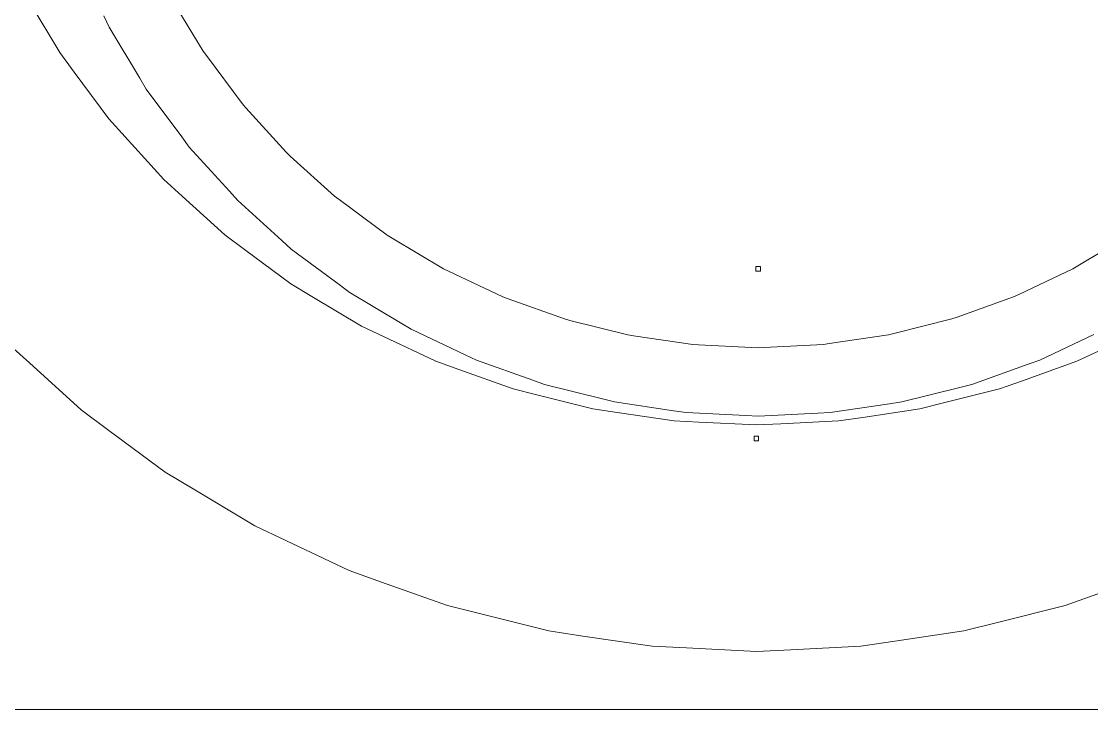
# Model space of a CAD drawing. Header units: centimetres. Extents: x -214 to 137, y -175 to 4.
# Drawn here: x 70.19 to 83.69, y -175.16 to -166.48 of the extents above; entities that cross this region are included whole.
import ezdxf

# ---------------------------------------------------------------- set-up
doc = ezdxf.new("R2010")
doc.units = ezdxf.units.CM
doc.header["$MEASUREMENT"] = 0
doc.layers.add('layer 1', color=7, linetype='Continuous')

msp = doc.modelspace()

# ---------------------------------------------------------------- linework, layer by layer
at = {"layer": 'layer 1', "color": 5, "lineweight": 9}
for points in [[(70.67055, -166.87291), (70.67055, -166.87291), (70.29583, -166.24772), (70.29583, -166.24772)], [(71.22605, -166.40723), (71.22605, -166.40723), (71.29352, -166.5499), (71.29352, -166.5499)], [(71.22605, -166.40723), (71.22605, -166.40723), (71.29352, -166.5499), (71.29352, -166.5499)], [(71.22605, -166.40723), (71.22605, -166.40723), (71.29352, -166.5499), (71.29352, -166.5499)], [(71.22605, -166.40723), (71.22605, -166.40723), (71.29352, -166.5499), (71.29352, -166.5499)], [(71.22605, -166.40723), (71.22605, -166.40723), (71.29352, -166.5499), (71.29352, -166.5499)], [(71.29352, -166.5499), (71.29352, -166.5499), (71.68097, -167.19632), (71.68097, -167.19632)], [(71.29352, -166.5499), (71.29352, -166.5499), (71.68097, -167.19632), (71.68097, -167.19632)], [(71.29352, -166.5499), (71.29352, -166.5499), (71.68097, -167.19632), (71.68097, -167.19632)], [(71.29352, -166.5499), (71.29352, -166.5499), (71.68097, -167.19632), (71.68097, -167.19632)], [(71.29352, -166.5499), (71.29352, -166.5499), (71.68097, -167.19632), (71.68097, -167.19632)], [(70.85446, -167.12088), (70.85446, -167.12088), (70.67055, -166.87291), (70.67055, -166.87291)], [(71.28866, -167.70633), (71.28866, -167.70633), (70.85446, -167.12088), (70.85446, -167.12088)], [(71.68097, -167.19632), (71.68097, -167.19632), (71.7621, -167.33168), (71.7621, -167.33168)], [(71.68097, -167.19632), (71.68097, -167.19632), (71.7621, -167.33168), (71.7621, -167.33168)], [(71.68097, -167.19632), (71.68097, -167.19632), (71.7621, -167.33168), (71.7621, -167.33168)], [(71.68097, -167.19632), (71.68097, -167.19632), (71.7621, -167.33168), (71.7621, -167.33168)], [(71.68097, -167.19632), (71.68097, -167.19632), (71.7621, -167.33168), (71.7621, -167.33168)], [(71.7621, -167.33168), (71.7621, -167.33168), (72.21105, -167.93701), (72.21105, -167.93701)], [(71.7621, -167.33168), (71.7621, -167.33168), (72.21105, -167.93701), (72.21105, -167.93701)], [(71.7621, -167.33168), (71.7621, -167.33168), (72.21105, -167.93701), (72.21105, -167.93701)], [(71.7621, -167.33168), (71.7621, -167.33168), (72.21105, -167.93701), (72.21105, -167.93701)], [(71.7621, -167.33168), (71.7621, -167.33168), (72.21105, -167.93701), (72.21105, -167.93701)], [(71.49599, -167.93508), (71.49599, -167.93508), (71.28866, -167.70633), (71.28866, -167.70633)], [(71.98548, -168.47516), (71.98548, -168.47516), (71.49599, -167.93508), (71.49599, -167.93508)], [(72.21105, -167.93701), (72.21105, -167.93701), (72.30506, -168.06377), (72.30506, -168.06377)], [(72.21105, -167.93701), (72.21105, -167.93701), (72.30506, -168.06377), (72.30506, -168.06377)], [(72.21105, -167.93701), (72.21105, -167.93701), (72.30506, -168.06377), (72.30506, -168.06377)], [(72.21105, -167.93701), (72.21105, -167.93701), (72.30506, -168.06377), (72.30506, -168.06377)], [(72.21105, -167.93701), (72.21105, -167.93701), (72.30506, -168.06377), (72.30506, -168.06377)], [(72.30506, -168.06377), (72.30506, -168.06377), (72.81117, -168.62217), (72.81117, -168.62217)], [(72.30506, -168.06377), (72.30506, -168.06377), (72.81117, -168.62217), (72.81117, -168.62217)], [(72.30506, -168.06377), (72.30506, -168.06377), (72.81117, -168.62217), (72.81117, -168.62217)], [(72.30506, -168.06377), (72.30506, -168.06377), (72.81117, -168.62217), (72.81117, -168.62217)], [(72.30506, -168.06377), (72.30506, -168.06377), (72.81117, -168.62217), (72.81117, -168.62217)], [(72.21423, -168.68248), (72.21423, -168.68248), (71.98548, -168.47516), (71.98548, -168.47516)], [(72.75431, -169.17198), (72.75431, -169.17198), (72.21423, -168.68248), (72.21423, -168.68248)], [(72.81117, -168.62217), (72.81117, -168.62217), (72.91716, -168.73911), (72.91716, -168.73911)], [(72.81117, -168.62217), (72.81117, -168.62217), (72.91716, -168.73911), (72.91716, -168.73911)], [(72.81117, -168.62217), (72.81117, -168.62217), (72.91716, -168.73911), (72.91716, -168.73911)], [(72.81117, -168.62217), (72.81117, -168.62217), (72.91716, -168.73911), (72.91716, -168.73911)], [(72.81117, -168.62217), (72.81117, -168.62217), (72.91716, -168.73911), (72.91716, -168.73911)], [(72.91716, -168.73911), (72.91716, -168.73911), (73.47556, -169.24523), (73.47556, -169.24523)], [(72.91716, -168.73911), (72.91716, -168.73911), (73.47556, -169.24523), (73.47556, -169.24523)], [(72.91716, -168.73911), (72.91716, -168.73911), (73.47556, -169.24523), (73.47556, -169.24523)], [(72.91716, -168.73911), (72.91716, -168.73911), (73.47556, -169.24523), (73.47556, -169.24523)], [(72.91716, -168.73911), (72.91716, -168.73911), (73.47556, -169.24523), (73.47556, -169.24523)], [(73.00228, -169.35588), (73.00228, -169.35588), (72.75431, -169.17198), (72.75431, -169.17198)], [(73.58773, -169.79009), (73.58773, -169.79009), (73.00228, -169.35588), (73.00228, -169.35588)], [(73.47556, -169.24523), (73.47556, -169.24523), (73.5925, -169.35121), (73.5925, -169.35121)], [(73.47556, -169.24523), (73.47556, -169.24523), (73.5925, -169.35121), (73.5925, -169.35121)], [(73.47556, -169.24523), (73.47556, -169.24523), (73.5925, -169.35121), (73.5925, -169.35121)], [(73.47556, -169.24523), (73.47556, -169.24523), (73.5925, -169.35121), (73.5925, -169.35121)], [(73.47556, -169.24523), (73.47556, -169.24523), (73.5925, -169.35121), (73.5925, -169.35121)], [(73.5925, -169.35121), (73.5925, -169.35121), (74.19783, -169.80015), (74.19783, -169.80015)], [(73.5925, -169.35121), (73.5925, -169.35121), (74.19783, -169.80015), (74.19783, -169.80015)], [(73.5925, -169.35121), (73.5925, -169.35121), (74.19783, -169.80015), (74.19783, -169.80015)], [(73.5925, -169.35121), (73.5925, -169.35121), (74.19783, -169.80015), (74.19783, -169.80015)], [(73.5925, -169.35121), (73.5925, -169.35121), (74.19783, -169.80015), (74.19783, -169.80015)], [(79.51315, -169.5733), (79.51315, -169.5733), (79.456, -169.5733), (79.456, -169.5733)], [(79.456, -169.5733), (79.456, -169.5733), (79.456, -169.63045), (79.456, -169.63045)], [(79.51315, -169.5733), (79.51315, -169.5733), (79.456, -169.5733), (79.456, -169.5733)], [(79.456, -169.5733), (79.456, -169.5733), (79.456, -169.63045), (79.456, -169.63045)], [(79.51315, -169.5733), (79.51315, -169.5733), (79.456, -169.5733), (79.456, -169.5733)], [(79.456, -169.5733), (79.456, -169.5733), (79.456, -169.63045), (79.456, -169.63045)], [(79.51315, -169.5733), (79.51315, -169.5733), (79.456, -169.5733), (79.456, -169.5733)], [(79.456, -169.5733), (79.456, -169.5733), (79.456, -169.63045), (79.456, -169.63045)], [(79.51315, -169.5733), (79.51315, -169.5733), (79.456, -169.5733), (79.456, -169.5733)], [(79.456, -169.5733), (79.456, -169.5733), (79.456, -169.63045), (79.456, -169.63045)], [(79.51315, -169.63045), (79.51315, -169.63045), (79.51315, -169.5733), (79.51315, -169.5733)], [(79.51315, -169.63045), (79.51315, -169.63045), (79.51315, -169.5733), (79.51315, -169.5733)], [(79.51315, -169.63045), (79.51315, -169.63045), (79.51315, -169.5733), (79.51315, -169.5733)], [(79.51315, -169.63045), (79.51315, -169.63045), (79.51315, -169.5733), (79.51315, -169.5733)], [(79.51315, -169.63045), (79.51315, -169.63045), (79.51315, -169.5733), (79.51315, -169.5733)], [(79.456, -169.63045), (79.456, -169.63045), (79.51315, -169.63045), (79.51315, -169.63045)], [(79.456, -169.63045), (79.456, -169.63045), (79.51315, -169.63045), (79.51315, -169.63045)], [(79.456, -169.63045), (79.456, -169.63045), (79.51315, -169.63045), (79.51315, -169.63045)], [(79.456, -169.63045), (79.456, -169.63045), (79.51315, -169.63045), (79.51315, -169.63045)], [(79.456, -169.63045), (79.456, -169.63045), (79.51315, -169.63045), (79.51315, -169.63045)], [(73.85253, -169.9488), (73.85253, -169.9488), (73.58773, -169.79009), (73.58773, -169.79009)], [(74.19783, -169.80015), (74.19783, -169.80015), (74.32459, -169.89416), (74.32459, -169.89416)], [(74.19783, -169.80015), (74.19783, -169.80015), (74.32459, -169.89416), (74.32459, -169.89416)], [(74.19783, -169.80015), (74.19783, -169.80015), (74.32459, -169.89416), (74.32459, -169.89416)], [(74.19783, -169.80015), (74.19783, -169.80015), (74.32459, -169.89416), (74.32459, -169.89416)], [(74.19783, -169.80015), (74.19783, -169.80015), (74.32459, -169.89416), (74.32459, -169.89416)], [(74.32459, -169.89416), (74.32459, -169.89416), (74.971, -170.28161), (74.971, -170.28161)], [(74.32459, -169.89416), (74.32459, -169.89416), (74.971, -170.28161), (74.971, -170.28161)], [(74.32459, -169.89416), (74.32459, -169.89416), (74.971, -170.28161), (74.971, -170.28161)], [(74.32459, -169.89416), (74.32459, -169.89416), (74.971, -170.28161), (74.971, -170.28161)], [(74.32459, -169.89416), (74.32459, -169.89416), (74.971, -170.28161), (74.971, -170.28161)], [(74.47772, -170.32353), (74.47772, -170.32353), (73.85253, -169.9488), (73.85253, -169.9488)], [(74.971, -170.28161), (74.971, -170.28161), (75.10637, -170.36274), (75.10637, -170.36274)], [(74.971, -170.28161), (74.971, -170.28161), (75.10637, -170.36274), (75.10637, -170.36274)], [(74.971, -170.28161), (74.971, -170.28161), (75.10637, -170.36274), (75.10637, -170.36274)], [(74.971, -170.28161), (74.971, -170.28161), (75.10637, -170.36274), (75.10637, -170.36274)], [(74.971, -170.28161), (74.971, -170.28161), (75.10637, -170.36274), (75.10637, -170.36274)], [(74.75681, -170.45552), (74.75681, -170.45552), (74.47772, -170.32353), (74.47772, -170.32353)], [(75.10637, -170.36274), (75.10637, -170.36274), (75.78765, -170.68496), (75.78765, -170.68496)], [(75.10637, -170.36274), (75.10637, -170.36274), (75.78765, -170.68496), (75.78765, -170.68496)], [(75.10637, -170.36274), (75.10637, -170.36274), (75.78765, -170.68496), (75.78765, -170.68496)], [(75.10637, -170.36274), (75.10637, -170.36274), (75.78765, -170.68496), (75.78765, -170.68496)], [(75.10637, -170.36274), (75.10637, -170.36274), (75.78765, -170.68496), (75.78765, -170.68496)], [(83.03883, -170.75244), (83.03883, -170.75244), (83.7201, -170.43022), (83.7201, -170.43022)], [(83.03883, -170.75244), (83.03883, -170.75244), (83.7201, -170.43022), (83.7201, -170.43022)], [(83.03883, -170.75244), (83.03883, -170.75244), (83.7201, -170.43022), (83.7201, -170.43022)], [(83.03883, -170.75244), (83.03883, -170.75244), (83.7201, -170.43022), (83.7201, -170.43022)], [(83.03883, -170.75244), (83.03883, -170.75244), (83.7201, -170.43022), (83.7201, -170.43022)], [(69.96512, -170.49553), (69.96512, -170.49553), (70.28814, -170.78831), (70.28814, -170.78831)], [(75.41572, -170.76717), (75.41572, -170.76717), (74.75681, -170.45552), (74.75681, -170.45552)], [(75.78765, -170.68496), (75.78765, -170.68496), (75.93032, -170.75244), (75.93032, -170.75244)], [(75.78765, -170.68496), (75.78765, -170.68496), (75.93032, -170.75244), (75.93032, -170.75244)], [(75.78765, -170.68496), (75.78765, -170.68496), (75.93032, -170.75244), (75.93032, -170.75244)], [(75.78765, -170.68496), (75.78765, -170.68496), (75.93032, -170.75244), (75.93032, -170.75244)], [(75.78765, -170.68496), (75.78765, -170.68496), (75.93032, -170.75244), (75.93032, -170.75244)], [(83.78727, -170.63517), (83.78727, -170.63517), (83.50819, -170.76717), (83.50819, -170.76717)], [(70.28814, -170.78831), (70.28814, -170.78831), (70.94171, -171.38065), (70.94171, -171.38065)], [(75.7064, -170.87117), (75.7064, -170.87117), (75.41572, -170.76717), (75.41572, -170.76717)], [(75.93032, -170.75244), (75.93032, -170.75244), (76.63989, -171.00633), (76.63989, -171.00633)], [(75.93032, -170.75244), (75.93032, -170.75244), (76.63989, -171.00633), (76.63989, -171.00633)], [(75.93032, -170.75244), (75.93032, -170.75244), (76.63989, -171.00633), (76.63989, -171.00633)], [(75.93032, -170.75244), (75.93032, -170.75244), (76.63989, -171.00633), (76.63989, -171.00633)], [(75.93032, -170.75244), (75.93032, -170.75244), (76.63989, -171.00633), (76.63989, -171.00633)], [(82.18065, -171.0595), (82.18065, -171.0595), (82.89023, -170.80561), (82.89023, -170.80561)], [(82.18065, -171.0595), (82.18065, -171.0595), (82.89023, -170.80561), (82.89023, -170.80561)], [(82.18065, -171.0595), (82.18065, -171.0595), (82.89023, -170.80561), (82.89023, -170.80561)], [(82.18065, -171.0595), (82.18065, -171.0595), (82.89023, -170.80561), (82.89023, -170.80561)], [(82.18065, -171.0595), (82.18065, -171.0595), (82.89023, -170.80561), (82.89023, -170.80561)], [(83.50819, -170.76717), (83.50819, -170.76717), (82.82191, -171.01272), (82.82191, -171.01272)], [(82.89023, -170.80561), (82.89023, -170.80561), (83.03883, -170.75244), (83.03883, -170.75244)], [(82.89023, -170.80561), (82.89023, -170.80561), (83.03883, -170.75244), (83.03883, -170.75244)], [(82.89023, -170.80561), (82.89023, -170.80561), (83.03883, -170.75244), (83.03883, -170.75244)], [(82.89023, -170.80561), (82.89023, -170.80561), (83.03883, -170.75244), (83.03883, -170.75244)], [(82.89023, -170.80561), (82.89023, -170.80561), (83.03883, -170.75244), (83.03883, -170.75244)], [(76.39269, -171.11673), (76.39269, -171.11673), (75.7064, -170.87117), (75.7064, -170.87117)], [(76.63989, -171.00633), (76.63989, -171.00633), (76.78848, -171.0595), (76.78848, -171.0595)], [(76.63989, -171.00633), (76.63989, -171.00633), (76.78848, -171.0595), (76.78848, -171.0595)], [(76.63989, -171.00633), (76.63989, -171.00633), (76.78848, -171.0595), (76.78848, -171.0595)], [(76.63989, -171.00633), (76.63989, -171.00633), (76.78848, -171.0595), (76.78848, -171.0595)], [(76.63989, -171.00633), (76.63989, -171.00633), (76.78848, -171.0595), (76.78848, -171.0595)], [(76.78848, -171.0595), (76.78848, -171.0595), (77.51954, -171.24262), (77.51954, -171.24262)], [(76.78848, -171.0595), (76.78848, -171.0595), (77.51954, -171.24262), (77.51954, -171.24262)], [(76.78848, -171.0595), (76.78848, -171.0595), (77.51954, -171.24262), (77.51954, -171.24262)], [(76.78848, -171.0595), (76.78848, -171.0595), (77.51954, -171.24262), (77.51954, -171.24262)], [(76.78848, -171.0595), (76.78848, -171.0595), (77.51954, -171.24262), (77.51954, -171.24262)], [(81.29651, -171.28096), (81.29651, -171.28096), (82.02756, -171.09784), (82.02756, -171.09784)], [(81.29651, -171.28096), (81.29651, -171.28096), (82.02756, -171.09784), (82.02756, -171.09784)], [(81.29651, -171.28096), (81.29651, -171.28096), (82.02756, -171.09784), (82.02756, -171.09784)], [(81.29651, -171.28096), (81.29651, -171.28096), (82.02756, -171.09784), (82.02756, -171.09784)], [(81.29651, -171.28096), (81.29651, -171.28096), (82.02756, -171.09784), (82.02756, -171.09784)], [(82.02756, -171.09784), (82.02756, -171.09784), (82.18065, -171.0595), (82.18065, -171.0595)], [(82.02756, -171.09784), (82.02756, -171.09784), (82.18065, -171.0595), (82.18065, -171.0595)], [(82.02756, -171.09784), (82.02756, -171.09784), (82.18065, -171.0595), (82.18065, -171.0595)], [(82.02756, -171.09784), (82.02756, -171.09784), (82.18065, -171.0595), (82.18065, -171.0595)], [(82.02756, -171.09784), (82.02756, -171.09784), (82.18065, -171.0595), (82.18065, -171.0595)], [(82.82191, -171.01272), (82.82191, -171.01272), (82.53123, -171.11673), (82.53123, -171.11673)], [(76.69216, -171.19174), (76.69216, -171.19174), (76.39269, -171.11673), (76.39269, -171.11673)], [(77.3992, -171.36885), (77.3992, -171.36885), (76.69216, -171.19174), (76.69216, -171.19174)], [(77.51954, -171.24262), (77.51954, -171.24262), (77.67262, -171.28096), (77.67262, -171.28096)], [(77.51954, -171.24262), (77.51954, -171.24262), (77.67262, -171.28096), (77.67262, -171.28096)], [(77.51954, -171.24262), (77.51954, -171.24262), (77.67262, -171.28096), (77.67262, -171.28096)], [(77.51954, -171.24262), (77.51954, -171.24262), (77.67262, -171.28096), (77.67262, -171.28096)], [(77.51954, -171.24262), (77.51954, -171.24262), (77.67262, -171.28096), (77.67262, -171.28096)], [(82.53123, -171.11673), (82.53123, -171.11673), (81.82418, -171.29384), (81.82418, -171.29384)], [(70.94171, -171.38065), (70.94171, -171.38065), (71.29187, -171.64035), (71.29187, -171.64035)], [(77.70458, -171.41415), (77.70458, -171.41415), (77.3992, -171.36885), (77.3992, -171.36885)], [(77.67262, -171.28096), (77.67262, -171.28096), (78.41811, -171.39154), (78.41811, -171.39154)], [(77.67262, -171.28096), (77.67262, -171.28096), (78.41811, -171.39154), (78.41811, -171.39154)], [(77.67262, -171.28096), (77.67262, -171.28096), (78.41811, -171.39154), (78.41811, -171.39154)], [(77.67262, -171.28096), (77.67262, -171.28096), (78.41811, -171.39154), (78.41811, -171.39154)], [(77.67262, -171.28096), (77.67262, -171.28096), (78.41811, -171.39154), (78.41811, -171.39154)], [(80.39492, -171.4147), (80.39492, -171.4147), (81.1404, -171.30412), (81.1404, -171.30412)], [(80.39492, -171.4147), (80.39492, -171.4147), (81.1404, -171.30412), (81.1404, -171.30412)], [(80.39492, -171.4147), (80.39492, -171.4147), (81.1404, -171.30412), (81.1404, -171.30412)], [(80.39492, -171.4147), (80.39492, -171.4147), (81.1404, -171.30412), (81.1404, -171.30412)], [(80.39492, -171.4147), (80.39492, -171.4147), (81.1404, -171.30412), (81.1404, -171.30412)], [(81.52471, -171.36885), (81.52471, -171.36885), (80.8037, -171.4758), (80.8037, -171.4758)], [(81.1404, -171.30412), (81.1404, -171.30412), (81.29651, -171.28096), (81.29651, -171.28096)], [(81.1404, -171.30412), (81.1404, -171.30412), (81.29651, -171.28096), (81.29651, -171.28096)], [(81.1404, -171.30412), (81.1404, -171.30412), (81.29651, -171.28096), (81.29651, -171.28096)], [(81.1404, -171.30412), (81.1404, -171.30412), (81.29651, -171.28096), (81.29651, -171.28096)], [(81.1404, -171.30412), (81.1404, -171.30412), (81.29651, -171.28096), (81.29651, -171.28096)], [(81.82418, -171.29384), (81.82418, -171.29384), (81.52471, -171.36885), (81.52471, -171.36885)], [(78.42559, -171.52109), (78.42559, -171.52109), (77.70458, -171.41415), (77.70458, -171.41415)], [(78.41811, -171.39154), (78.41811, -171.39154), (78.57422, -171.4147), (78.57422, -171.4147)], [(78.41811, -171.39154), (78.41811, -171.39154), (78.57422, -171.4147), (78.57422, -171.4147)], [(78.41811, -171.39154), (78.41811, -171.39154), (78.57422, -171.4147), (78.57422, -171.4147)], [(78.41811, -171.39154), (78.41811, -171.39154), (78.57422, -171.4147), (78.57422, -171.4147)], [(78.41811, -171.39154), (78.41811, -171.39154), (78.57422, -171.4147), (78.57422, -171.4147)], [(78.57422, -171.4147), (78.57422, -171.4147), (79.32694, -171.45168), (79.32694, -171.45168)], [(78.57422, -171.4147), (78.57422, -171.4147), (79.32694, -171.45168), (79.32694, -171.45168)], [(78.57422, -171.4147), (78.57422, -171.4147), (79.32694, -171.45168), (79.32694, -171.45168)], [(78.57422, -171.4147), (78.57422, -171.4147), (79.32694, -171.45168), (79.32694, -171.45168)], [(78.57422, -171.4147), (78.57422, -171.4147), (79.32694, -171.45168), (79.32694, -171.45168)], [(79.32694, -171.45168), (79.32694, -171.45168), (79.48457, -171.45942), (79.48457, -171.45942)], [(79.32694, -171.45168), (79.32694, -171.45168), (79.48457, -171.45942), (79.48457, -171.45942)], [(79.32694, -171.45168), (79.32694, -171.45168), (79.48457, -171.45942), (79.48457, -171.45942)], [(79.32694, -171.45168), (79.32694, -171.45168), (79.48457, -171.45942), (79.48457, -171.45942)], [(79.32694, -171.45168), (79.32694, -171.45168), (79.48457, -171.45942), (79.48457, -171.45942)], [(79.48457, -171.45942), (79.48457, -171.45942), (80.23729, -171.42244), (80.23729, -171.42244)], [(79.48457, -171.45942), (79.48457, -171.45942), (80.23729, -171.42244), (80.23729, -171.42244)], [(79.48457, -171.45942), (79.48457, -171.45942), (80.23729, -171.42244), (80.23729, -171.42244)], [(79.48457, -171.45942), (79.48457, -171.45942), (80.23729, -171.42244), (80.23729, -171.42244)], [(79.48457, -171.45942), (79.48457, -171.45942), (80.23729, -171.42244), (80.23729, -171.42244)], [(80.23729, -171.42244), (80.23729, -171.42244), (80.39492, -171.4147), (80.39492, -171.4147)], [(80.23729, -171.42244), (80.23729, -171.42244), (80.39492, -171.4147), (80.39492, -171.4147)], [(80.23729, -171.42244), (80.23729, -171.42244), (80.39492, -171.4147), (80.39492, -171.4147)], [(80.23729, -171.42244), (80.23729, -171.42244), (80.39492, -171.4147), (80.39492, -171.4147)], [(80.23729, -171.42244), (80.23729, -171.42244), (80.39492, -171.4147), (80.39492, -171.4147)], [(80.8037, -171.4758), (80.8037, -171.4758), (80.49832, -171.5211), (80.49832, -171.5211)], [(71.29187, -171.64035), (71.29187, -171.64035), (72.00034, -172.16579), (72.00034, -172.16579)], [(78.73394, -171.53624), (78.73394, -171.53624), (78.42559, -171.52109), (78.42559, -171.52109)], [(79.46196, -171.57201), (79.46196, -171.57201), (78.73394, -171.53624), (78.73394, -171.53624)], [(79.77031, -171.55686), (79.77031, -171.55686), (79.46196, -171.57201), (79.46196, -171.57201)], [(80.49832, -171.5211), (80.49832, -171.5211), (79.77031, -171.55686), (79.77031, -171.55686)], [(79.49053, -171.71455), (79.49053, -171.71455), (79.43338, -171.71455), (79.43338, -171.71455)], [(79.43338, -171.71455), (79.43338, -171.71455), (79.43338, -171.7717), (79.43338, -171.7717)], [(79.43338, -171.7717), (79.43338, -171.7717), (79.49053, -171.7717), (79.49053, -171.7717)], [(79.49053, -171.7717), (79.49053, -171.7717), (79.49053, -171.71455), (79.49053, -171.71455)], [(72.00034, -172.16579), (72.00034, -172.16579), (72.37427, -172.38992), (72.37427, -172.38992)], [(72.37427, -172.38992), (72.37427, -172.38992), (73.13083, -172.84338), (73.13083, -172.84338)], [(73.13083, -172.84338), (73.13083, -172.84338), (73.52494, -173.02978), (73.52494, -173.02978)], [(73.52494, -173.02978), (73.52494, -173.02978), (74.3223, -173.40691), (74.3223, -173.40691)], [(74.3223, -173.40691), (74.3223, -173.40691), (74.73278, -173.55378), (74.73278, -173.55378)], [(74.73278, -173.55378), (74.73278, -173.55378), (75.56327, -173.85093), (75.56327, -173.85093)], [(83.36064, -173.85094), (83.36064, -173.85094), (83.77111, -173.70407), (83.77111, -173.70407)], [(75.56327, -173.85093), (75.56327, -173.85093), (75.98617, -173.95686), (75.98617, -173.95686)], [(82.50502, -174.06525), (82.50502, -174.06525), (83.36064, -173.85094), (83.36064, -173.85094)], [(75.98617, -173.95686), (75.98617, -173.95686), (76.84178, -174.17118), (76.84178, -174.17118)], [(82.08212, -174.17118), (82.08212, -174.17118), (82.50502, -174.06525), (82.50502, -174.06525)], [(76.84178, -174.17118), (76.84178, -174.17118), (77.27302, -174.23515), (77.27302, -174.23515)], [(81.20962, -174.3006), (81.20962, -174.3006), (82.08212, -174.17118), (82.08212, -174.17118)], [(77.27302, -174.23515), (77.27302, -174.23515), (78.14553, -174.36457), (78.14553, -174.36457)], [(80.77837, -174.36457), (80.77837, -174.36457), (81.20962, -174.3006), (81.20962, -174.3006)], [(78.14553, -174.36457), (78.14553, -174.36457), (78.58097, -174.38596), (78.58097, -174.38596)], [(78.58097, -174.38596), (78.58097, -174.38596), (79.46195, -174.42924), (79.46195, -174.42924)], [(79.46195, -174.42924), (79.46195, -174.42924), (79.89738, -174.40785), (79.89738, -174.40785)], [(79.89738, -174.40785), (79.89738, -174.40785), (80.77837, -174.36457), (80.77837, -174.36457)], [(36.71429, -175.16373), (36.71429, -175.16373), (136.71429, -175.16373), (136.71429, -175.16373)]]:
    msp.add_open_spline(points, degree=3, dxfattribs=at)
at = {"layer": 'layer 1', "color": 1, "lineweight": 9}
for points in [[(72.09161, -166.20492), (72.09161, -166.20492), (72.47963, -166.85224), (72.47963, -166.85224)], [(72.09161, -166.20492), (72.09161, -166.20492), (72.47963, -166.85224), (72.47963, -166.85224)], [(72.09161, -166.20492), (72.09161, -166.20492), (72.47963, -166.85224), (72.47963, -166.85224)], [(72.09161, -166.20492), (72.09161, -166.20492), (72.47963, -166.85224), (72.47963, -166.85224)], [(72.09161, -166.20492), (72.09161, -166.20492), (72.47963, -166.85224), (72.47963, -166.85224)], [(72.47963, -166.85224), (72.47963, -166.85224), (72.52255, -166.91014), (72.52255, -166.91014)], [(72.47963, -166.85224), (72.47963, -166.85224), (72.52255, -166.91014), (72.52255, -166.91014)], [(72.47963, -166.85224), (72.47963, -166.85224), (72.52255, -166.91014), (72.52255, -166.91014)], [(72.47963, -166.85224), (72.47963, -166.85224), (72.52255, -166.91014), (72.52255, -166.91014)], [(72.47963, -166.85224), (72.47963, -166.85224), (72.52255, -166.91014), (72.52255, -166.91014)], [(72.52255, -166.91014), (72.52255, -166.91014), (72.97214, -167.51631), (72.97214, -167.51631)], [(72.52255, -166.91014), (72.52255, -166.91014), (72.97214, -167.51631), (72.97214, -167.51631)], [(72.52255, -166.91014), (72.52255, -166.91014), (72.97214, -167.51631), (72.97214, -167.51631)], [(72.52255, -166.91014), (72.52255, -166.91014), (72.97214, -167.51631), (72.97214, -167.51631)], [(72.52255, -166.91014), (72.52255, -166.91014), (72.97214, -167.51631), (72.97214, -167.51631)], [(72.97214, -167.51631), (72.97214, -167.51631), (73.02053, -167.56973), (73.02053, -167.56973)], [(72.97214, -167.51631), (72.97214, -167.51631), (73.02053, -167.56973), (73.02053, -167.56973)], [(72.97214, -167.51631), (72.97214, -167.51631), (73.02053, -167.56973), (73.02053, -167.56973)], [(72.97214, -167.51631), (72.97214, -167.51631), (73.02053, -167.56973), (73.02053, -167.56973)], [(72.97214, -167.51631), (72.97214, -167.51631), (73.02053, -167.56973), (73.02053, -167.56973)], [(73.02053, -167.56973), (73.02053, -167.56973), (73.52735, -168.1289), (73.52735, -168.1289)], [(73.02053, -167.56973), (73.02053, -167.56973), (73.52735, -168.1289), (73.52735, -168.1289)], [(73.02053, -167.56973), (73.02053, -167.56973), (73.52735, -168.1289), (73.52735, -168.1289)], [(73.02053, -167.56973), (73.02053, -167.56973), (73.52735, -168.1289), (73.52735, -168.1289)], [(73.02053, -167.56973), (73.02053, -167.56973), (73.52735, -168.1289), (73.52735, -168.1289)], [(73.52735, -168.1289), (73.52735, -168.1289), (73.58074, -168.1773), (73.58074, -168.1773)], [(73.52735, -168.1289), (73.52735, -168.1289), (73.58074, -168.1773), (73.58074, -168.1773)], [(73.52735, -168.1289), (73.52735, -168.1289), (73.58074, -168.1773), (73.58074, -168.1773)], [(73.52735, -168.1289), (73.52735, -168.1289), (73.58074, -168.1773), (73.58074, -168.1773)], [(73.52735, -168.1289), (73.52735, -168.1289), (73.58074, -168.1773), (73.58074, -168.1773)], [(73.58074, -168.1773), (73.58074, -168.1773), (74.13994, -168.68413), (74.13994, -168.68413)], [(73.58074, -168.1773), (73.58074, -168.1773), (74.13994, -168.68413), (74.13994, -168.68413)], [(73.58074, -168.1773), (73.58074, -168.1773), (74.13994, -168.68413), (74.13994, -168.68413)], [(73.58074, -168.1773), (73.58074, -168.1773), (74.13994, -168.68413), (74.13994, -168.68413)], [(73.58074, -168.1773), (73.58074, -168.1773), (74.13994, -168.68413), (74.13994, -168.68413)], [(74.13994, -168.68413), (74.13994, -168.68413), (74.19784, -168.72708), (74.19784, -168.72708)], [(74.13994, -168.68413), (74.13994, -168.68413), (74.19784, -168.72708), (74.19784, -168.72708)], [(74.13994, -168.68413), (74.13994, -168.68413), (74.19784, -168.72708), (74.19784, -168.72708)], [(74.13994, -168.68413), (74.13994, -168.68413), (74.19784, -168.72708), (74.19784, -168.72708)], [(74.13994, -168.68413), (74.13994, -168.68413), (74.19784, -168.72708), (74.19784, -168.72708)], [(74.19784, -168.72708), (74.19784, -168.72708), (74.804, -169.17666), (74.804, -169.17666)], [(74.19784, -168.72708), (74.19784, -168.72708), (74.804, -169.17666), (74.804, -169.17666)], [(74.19784, -168.72708), (74.19784, -168.72708), (74.804, -169.17666), (74.804, -169.17666)], [(74.19784, -168.72708), (74.19784, -168.72708), (74.804, -169.17666), (74.804, -169.17666)], [(74.19784, -168.72708), (74.19784, -168.72708), (74.804, -169.17666), (74.804, -169.17666)], [(74.804, -169.17666), (74.804, -169.17666), (74.86581, -169.21368), (74.86581, -169.21368)], [(74.804, -169.17666), (74.804, -169.17666), (74.86581, -169.21368), (74.86581, -169.21368)], [(74.804, -169.17666), (74.804, -169.17666), (74.86581, -169.21368), (74.86581, -169.21368)], [(74.804, -169.17666), (74.804, -169.17666), (74.86581, -169.21368), (74.86581, -169.21368)], [(74.804, -169.17666), (74.804, -169.17666), (74.86581, -169.21368), (74.86581, -169.21368)], [(74.86581, -169.21368), (74.86581, -169.21368), (75.51316, -169.6017), (75.51316, -169.6017)], [(74.86581, -169.21368), (74.86581, -169.21368), (75.51316, -169.6017), (75.51316, -169.6017)], [(74.86581, -169.21368), (74.86581, -169.21368), (75.51316, -169.6017), (75.51316, -169.6017)], [(74.86581, -169.21368), (74.86581, -169.21368), (75.51316, -169.6017), (75.51316, -169.6017)], [(74.86581, -169.21368), (74.86581, -169.21368), (75.51316, -169.6017), (75.51316, -169.6017)], [(83.5178, -169.56463), (83.5178, -169.56463), (84.16512, -169.17666), (84.16512, -169.17666)], [(83.5178, -169.56463), (83.5178, -169.56463), (84.16512, -169.17666), (84.16512, -169.17666)], [(83.5178, -169.56463), (83.5178, -169.56463), (84.16512, -169.17666), (84.16512, -169.17666)], [(83.5178, -169.56463), (83.5178, -169.56463), (84.16512, -169.17666), (84.16512, -169.17666)], [(83.5178, -169.56463), (83.5178, -169.56463), (84.16512, -169.17666), (84.16512, -169.17666)], [(75.51316, -169.6017), (75.51316, -169.6017), (75.57829, -169.63251), (75.57829, -169.63251)], [(75.51316, -169.6017), (75.51316, -169.6017), (75.57829, -169.63251), (75.57829, -169.63251)], [(75.51316, -169.6017), (75.51316, -169.6017), (75.57829, -169.63251), (75.57829, -169.63251)], [(75.51316, -169.6017), (75.51316, -169.6017), (75.57829, -169.63251), (75.57829, -169.63251)], [(75.51316, -169.6017), (75.51316, -169.6017), (75.57829, -169.63251), (75.57829, -169.63251)], [(82.77372, -169.92439), (82.77372, -169.92439), (83.45599, -169.60171), (83.45599, -169.60171)], [(82.77372, -169.92439), (82.77372, -169.92439), (83.45599, -169.60171), (83.45599, -169.60171)], [(82.77372, -169.92439), (82.77372, -169.92439), (83.45599, -169.60171), (83.45599, -169.60171)], [(82.77372, -169.92439), (82.77372, -169.92439), (83.45599, -169.60171), (83.45599, -169.60171)], [(82.77372, -169.92439), (82.77372, -169.92439), (83.45599, -169.60171), (83.45599, -169.60171)], [(83.45599, -169.60171), (83.45599, -169.60171), (83.5178, -169.56463), (83.5178, -169.56463)], [(83.45599, -169.60171), (83.45599, -169.60171), (83.5178, -169.56463), (83.5178, -169.56463)], [(83.45599, -169.60171), (83.45599, -169.60171), (83.5178, -169.56463), (83.5178, -169.56463)], [(83.45599, -169.60171), (83.45599, -169.60171), (83.5178, -169.56463), (83.5178, -169.56463)], [(83.45599, -169.60171), (83.45599, -169.60171), (83.5178, -169.56463), (83.5178, -169.56463)], [(75.57829, -169.63251), (75.57829, -169.63251), (76.26055, -169.95517), (76.26055, -169.95517)], [(75.57829, -169.63251), (75.57829, -169.63251), (76.26055, -169.95517), (76.26055, -169.95517)], [(75.57829, -169.63251), (75.57829, -169.63251), (76.26055, -169.95517), (76.26055, -169.95517)], [(75.57829, -169.63251), (75.57829, -169.63251), (76.26055, -169.95517), (76.26055, -169.95517)], [(75.57829, -169.63251), (75.57829, -169.63251), (76.26055, -169.95517), (76.26055, -169.95517)], [(76.26055, -169.95517), (76.26055, -169.95517), (76.32839, -169.97946), (76.32839, -169.97946)], [(76.26055, -169.95517), (76.26055, -169.95517), (76.32839, -169.97946), (76.32839, -169.97946)], [(76.26055, -169.95517), (76.26055, -169.95517), (76.32839, -169.97946), (76.32839, -169.97946)], [(76.26055, -169.95517), (76.26055, -169.95517), (76.32839, -169.97946), (76.32839, -169.97946)], [(76.26055, -169.95517), (76.26055, -169.95517), (76.32839, -169.97946), (76.32839, -169.97946)], [(76.32839, -169.97946), (76.32839, -169.97946), (77.03899, -170.23371), (77.03899, -170.23371)], [(76.32839, -169.97946), (76.32839, -169.97946), (77.03899, -170.23371), (77.03899, -170.23371)], [(76.32839, -169.97946), (76.32839, -169.97946), (77.03899, -170.23371), (77.03899, -170.23371)], [(76.32839, -169.97946), (76.32839, -169.97946), (77.03899, -170.23371), (77.03899, -170.23371)], [(76.32839, -169.97946), (76.32839, -169.97946), (77.03899, -170.23371), (77.03899, -170.23371)], [(81.99799, -170.20945), (81.99799, -170.20945), (82.70859, -169.95518), (82.70859, -169.95518)], [(81.99799, -170.20945), (81.99799, -170.20945), (82.70859, -169.95518), (82.70859, -169.95518)], [(81.99799, -170.20945), (81.99799, -170.20945), (82.70859, -169.95518), (82.70859, -169.95518)], [(81.99799, -170.20945), (81.99799, -170.20945), (82.70859, -169.95518), (82.70859, -169.95518)], [(81.99799, -170.20945), (81.99799, -170.20945), (82.70859, -169.95518), (82.70859, -169.95518)], [(82.70859, -169.95518), (82.70859, -169.95518), (82.77372, -169.92439), (82.77372, -169.92439)], [(82.70859, -169.95518), (82.70859, -169.95518), (82.77372, -169.92439), (82.77372, -169.92439)], [(82.70859, -169.95518), (82.70859, -169.95518), (82.77372, -169.92439), (82.77372, -169.92439)], [(82.70859, -169.95518), (82.70859, -169.95518), (82.77372, -169.92439), (82.77372, -169.92439)], [(82.70859, -169.95518), (82.70859, -169.95518), (82.77372, -169.92439), (82.77372, -169.92439)], [(77.03899, -170.23371), (77.03899, -170.23371), (77.10888, -170.25121), (77.10888, -170.25121)], [(77.03899, -170.23371), (77.03899, -170.23371), (77.10888, -170.25121), (77.10888, -170.25121)], [(77.03899, -170.23371), (77.03899, -170.23371), (77.10888, -170.25121), (77.10888, -170.25121)], [(77.03899, -170.23371), (77.03899, -170.23371), (77.10888, -170.25121), (77.10888, -170.25121)], [(77.03899, -170.23371), (77.03899, -170.23371), (77.10888, -170.25121), (77.10888, -170.25121)], [(77.10888, -170.25121), (77.10888, -170.25121), (77.84098, -170.43461), (77.84098, -170.43461)], [(77.10888, -170.25121), (77.10888, -170.25121), (77.84098, -170.43461), (77.84098, -170.43461)], [(77.10888, -170.25121), (77.10888, -170.25121), (77.84098, -170.43461), (77.84098, -170.43461)], [(77.10888, -170.25121), (77.10888, -170.25121), (77.84098, -170.43461), (77.84098, -170.43461)], [(77.10888, -170.25121), (77.10888, -170.25121), (77.84098, -170.43461), (77.84098, -170.43461)], [(81.19806, -170.41709), (81.19806, -170.41709), (81.93015, -170.23372), (81.93015, -170.23372)], [(81.19806, -170.41709), (81.19806, -170.41709), (81.93015, -170.23372), (81.93015, -170.23372)], [(81.19806, -170.41709), (81.19806, -170.41709), (81.93015, -170.23372), (81.93015, -170.23372)], [(81.19806, -170.41709), (81.19806, -170.41709), (81.93015, -170.23372), (81.93015, -170.23372)], [(81.19806, -170.41709), (81.19806, -170.41709), (81.93015, -170.23372), (81.93015, -170.23372)], [(81.93015, -170.23372), (81.93015, -170.23372), (81.99799, -170.20945), (81.99799, -170.20945)], [(81.93015, -170.23372), (81.93015, -170.23372), (81.99799, -170.20945), (81.99799, -170.20945)], [(81.93015, -170.23372), (81.93015, -170.23372), (81.99799, -170.20945), (81.99799, -170.20945)], [(81.93015, -170.23372), (81.93015, -170.23372), (81.99799, -170.20945), (81.99799, -170.20945)], [(81.93015, -170.23372), (81.93015, -170.23372), (81.99799, -170.20945), (81.99799, -170.20945)], [(77.84098, -170.43461), (77.84098, -170.43461), (77.91227, -170.44518), (77.91227, -170.44518)], [(77.84098, -170.43461), (77.84098, -170.43461), (77.91227, -170.44518), (77.91227, -170.44518)], [(77.84098, -170.43461), (77.84098, -170.43461), (77.91227, -170.44518), (77.91227, -170.44518)], [(77.84098, -170.43461), (77.84098, -170.43461), (77.91227, -170.44518), (77.91227, -170.44518)], [(77.84098, -170.43461), (77.84098, -170.43461), (77.91227, -170.44518), (77.91227, -170.44518)], [(80.38161, -170.54532), (80.38161, -170.54532), (81.12816, -170.43458), (81.12816, -170.43458)], [(80.38161, -170.54532), (80.38161, -170.54532), (81.12816, -170.43458), (81.12816, -170.43458)], [(80.38161, -170.54532), (80.38161, -170.54532), (81.12816, -170.43458), (81.12816, -170.43458)], [(80.38161, -170.54532), (80.38161, -170.54532), (81.12816, -170.43458), (81.12816, -170.43458)], [(80.38161, -170.54532), (80.38161, -170.54532), (81.12816, -170.43458), (81.12816, -170.43458)], [(81.12816, -170.43458), (81.12816, -170.43458), (81.19806, -170.41709), (81.19806, -170.41709)], [(81.12816, -170.43458), (81.12816, -170.43458), (81.19806, -170.41709), (81.19806, -170.41709)], [(81.12816, -170.43458), (81.12816, -170.43458), (81.19806, -170.41709), (81.19806, -170.41709)], [(81.12816, -170.43458), (81.12816, -170.43458), (81.19806, -170.41709), (81.19806, -170.41709)], [(81.12816, -170.43458), (81.12816, -170.43458), (81.19806, -170.41709), (81.19806, -170.41709)], [(77.91227, -170.44518), (77.91227, -170.44518), (78.65879, -170.5559), (78.65879, -170.5559)], [(77.91227, -170.44518), (77.91227, -170.44518), (78.65879, -170.5559), (78.65879, -170.5559)], [(77.91227, -170.44518), (77.91227, -170.44518), (78.65879, -170.5559), (78.65879, -170.5559)], [(77.91227, -170.44518), (77.91227, -170.44518), (78.65879, -170.5559), (78.65879, -170.5559)], [(77.91227, -170.44518), (77.91227, -170.44518), (78.65879, -170.5559), (78.65879, -170.5559)], [(78.65879, -170.5559), (78.65879, -170.5559), (78.73077, -170.55944), (78.73077, -170.55944)], [(78.65879, -170.5559), (78.65879, -170.5559), (78.73077, -170.55944), (78.73077, -170.55944)], [(78.65879, -170.5559), (78.65879, -170.5559), (78.73077, -170.55944), (78.73077, -170.55944)], [(78.65879, -170.5559), (78.65879, -170.5559), (78.73077, -170.55944), (78.73077, -170.55944)], [(78.65879, -170.5559), (78.65879, -170.5559), (78.73077, -170.55944), (78.73077, -170.55944)], [(78.73077, -170.55944), (78.73077, -170.55944), (79.48456, -170.59649), (79.48456, -170.59649)], [(78.73077, -170.55944), (78.73077, -170.55944), (79.48456, -170.59649), (79.48456, -170.59649)], [(78.73077, -170.55944), (78.73077, -170.55944), (79.48456, -170.59649), (79.48456, -170.59649)], [(78.73077, -170.55944), (78.73077, -170.55944), (79.48456, -170.59649), (79.48456, -170.59649)], [(78.73077, -170.55944), (78.73077, -170.55944), (79.48456, -170.59649), (79.48456, -170.59649)], [(79.55655, -170.59296), (79.55655, -170.59296), (80.31036, -170.55591), (80.31036, -170.55591)], [(79.55655, -170.59296), (79.55655, -170.59296), (80.31036, -170.55591), (80.31036, -170.55591)], [(79.55655, -170.59296), (79.55655, -170.59296), (80.31036, -170.55591), (80.31036, -170.55591)], [(79.55655, -170.59296), (79.55655, -170.59296), (80.31036, -170.55591), (80.31036, -170.55591)], [(79.55655, -170.59296), (79.55655, -170.59296), (80.31036, -170.55591), (80.31036, -170.55591)], [(80.31036, -170.55591), (80.31036, -170.55591), (80.38161, -170.54532), (80.38161, -170.54532)], [(80.31036, -170.55591), (80.31036, -170.55591), (80.38161, -170.54532), (80.38161, -170.54532)], [(80.31036, -170.55591), (80.31036, -170.55591), (80.38161, -170.54532), (80.38161, -170.54532)], [(80.31036, -170.55591), (80.31036, -170.55591), (80.38161, -170.54532), (80.38161, -170.54532)], [(80.31036, -170.55591), (80.31036, -170.55591), (80.38161, -170.54532), (80.38161, -170.54532)], [(79.48456, -170.59649), (79.48456, -170.59649), (79.55655, -170.59296), (79.55655, -170.59296)], [(79.48456, -170.59649), (79.48456, -170.59649), (79.55655, -170.59296), (79.55655, -170.59296)], [(79.48456, -170.59649), (79.48456, -170.59649), (79.55655, -170.59296), (79.55655, -170.59296)], [(79.48456, -170.59649), (79.48456, -170.59649), (79.55655, -170.59296), (79.55655, -170.59296)], [(79.48456, -170.59649), (79.48456, -170.59649), (79.55655, -170.59296), (79.55655, -170.59296)]]:
    msp.add_open_spline(points, degree=3, dxfattribs=at)

doc.saveas('drawing.dxf')
